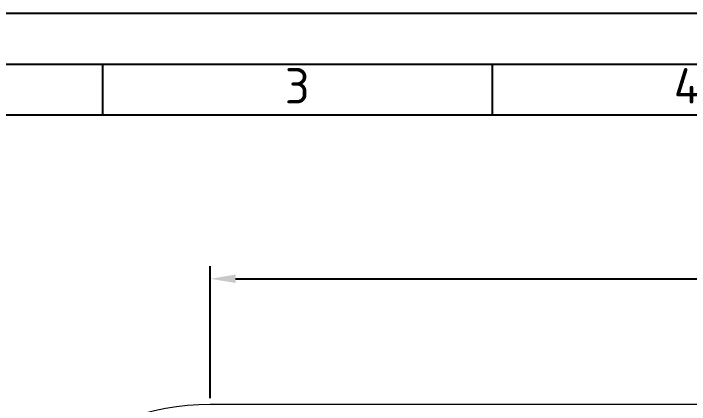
# Paper-space layout 'Presentación1' of a CAD drawing. Header units: millimetres. Extents: x 455 to 9071, y 15 to 4053.
# Drawn here: x 547.8 to 614.5, y 273.7 to 312.3 of the extents above; entities that cross this region are included whole.
import ezdxf

# ---------------------------------------------------------------- set-up
doc = ezdxf.new("R2010")
doc.units = ezdxf.units.MM
doc.layers.get('0').update_dxf_attribs({"color": 1})
doc.layers.add('Cotas', color=6, linetype='Continuous', lineweight=5)
for name, color, linetype in [('formato', 7, 'Continuous'), ('modulación', 6, 'Continuous'), ('modulación @ 1', 6, 'Continuous'), ('rótulo', 1, 'Continuous')]:
    doc.layers.add(name, color=color, linetype=linetype)
doc.styles.get("Standard").update_dxf_attribs({"font": 'arial.ttf'})
doc.dimstyles.new('ISO-25', dxfattribs={"dimtxt": 2.5, "dimasz": 2.5, "dimexe": 1.25, "dimexo": 0.625, "dimtad": 1, "dimlfac": 0.15, "dimtxsty": 'Standard', "dimcen": 2.5, "dimadec": 0, "dimazin": 0, "dimtfac": 1, "dimtmove": 0, "dimatfit": 3, "dimfxl": 1, "dimarcsym": 0})

# ---------------------------------------------------------------- blocks, each defined once
blk = doc.blocks.new('BORDER')
blk.add_line((420, 297), (0, 297))
blk = doc.blocks.new('*D4')
at = {"layer": 'Cotas', "color": 0, "lineweight": -2, "transparency": 16777216}
for p, q in [((567.215, 274.323), (567.215, 287.367)), ((687.215, 274.323), (687.215, 287.367)), ((569.715, 286.117), (684.715, 286.117))]:
    blk.add_line(p, q, dxfattribs=at)
at = {"layer": 'Cotas', "color": 0, "transparency": 16777216}
for points in [[(569.715, 286.533), (569.715, 285.7), (567.215, 286.117)], [(684.715, 286.533), (684.715, 285.7), (687.215, 286.117)]]:
    blk.add_solid(points, dxfattribs=at)
at = {"layer": 'Defpoints', "color": 0, "transparency": 16777216}
for p in [(687.215, 286.117), (567.215, 273.698, -2037.069), (687.215, 273.698, -2037.069)]:
    blk.add_point(p, dxfattribs=at)
at = {"layer": 'Cotas', "color": 0, "transparency": 16777216, "insert": (627.215, 288.018), "char_height": 2.5, "attachment_point": 5}
blk.add_mtext('18', dxfattribs=at)

psp = doc.layouts.new('Presentación1')

# ---------------------------------------------------------------- linework, layer by layer
at = {"linetype": 'Continuous', "lineweight": 15}
psp.add_line((687.215, 273.698, -2037.069), (567.215, 273.698, -2037.069), dxfattribs=at)
psp.add_arc((567.215, 248.698, -2037.069), 25, 90, 169.6529, dxfattribs=at)
at = {"layer": 'modulación'}
for p, q in [((474.557, 307.324), (869.557, 307.324)), ((556.556, 307.324), (556.556, 302.324)), ((595.055, 307.324), (595.055, 302.324))]:
    psp.add_line(p, q, dxfattribs=at)
at = {"layer": 'rótulo', "linetype": 'Continuous'}
psp.add_line((479.557, 302.324), (864.557, 302.324), dxfattribs=at)

# ---------------------------------------------------------------- block references
at = {"layer": 'formato'}
psp.add_blockref('BORDER', (454.557, 15.324), dxfattribs=at)

# ---------------------------------------------------------------- texts
at = {"layer": 'modulación @ 1', "char_height": 3.5, "width": 38.49893, "attachment_point": 5}
for s, insert in [('{\\fISOCPEUR|b0|i0|c0|p34;3}', (575.806, 305.178)), ('{\\fISOCPEUR|b0|i0|c0|p34;4}', (614.305, 305.178))]:
    psp.add_mtext(s, dxfattribs=dict(at, insert=insert))

# ---------------------------------------------------------------- dimensions: what is measured, and where the dimension line sits
at = {"layer": 'Cotas'}
dim = psp.add_linear_dim(base=(687.215, 286.117), p1=(567.215, 273.698, -2037.069), p2=(687.215, 273.698, -2037.069), dimstyle='ISO-25', dxfattribs=at)
dim.commit()
dim.dimension.update_dxf_attribs({"geometry": '*D4', "text_midpoint": (627.215, 286.117), "dimtype": 160})

doc.saveas('drawing.dxf')
